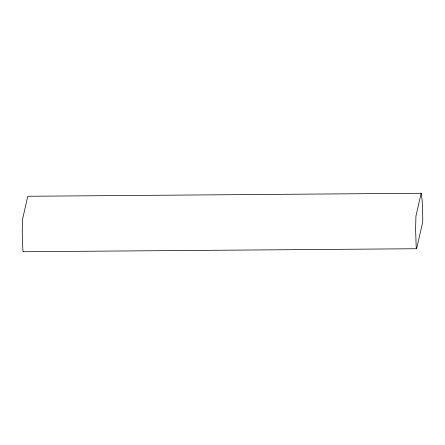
<?xml version="1.0" encoding="UTF-8"?>
<svg xmlns="http://www.w3.org/2000/svg" width="445" height="445" viewBox="0 0 445 445"><rect width="100%" height="100%" fill="white"/><g stroke="black" fill="none" stroke-linecap="round" stroke-linejoin="round"><path stroke-width="0.67" d="M421.165 193.263L415.942 216.02L415.597 229.008L416.12 245.123A5.262 0.412 89.6 0 0 416.665 248.482L422.505 223.023A5.262 0.412 89.6 0 0 422.717 216.387L422.172 200.35L421.165 193.263L27.818 196.262L22.595 219.023L22.25 232.006L22.773 248.126A5.262 0.412 89.6 0 0 23.318 251.481M23.207 251.737L416.553 248.738"/></g></svg>
